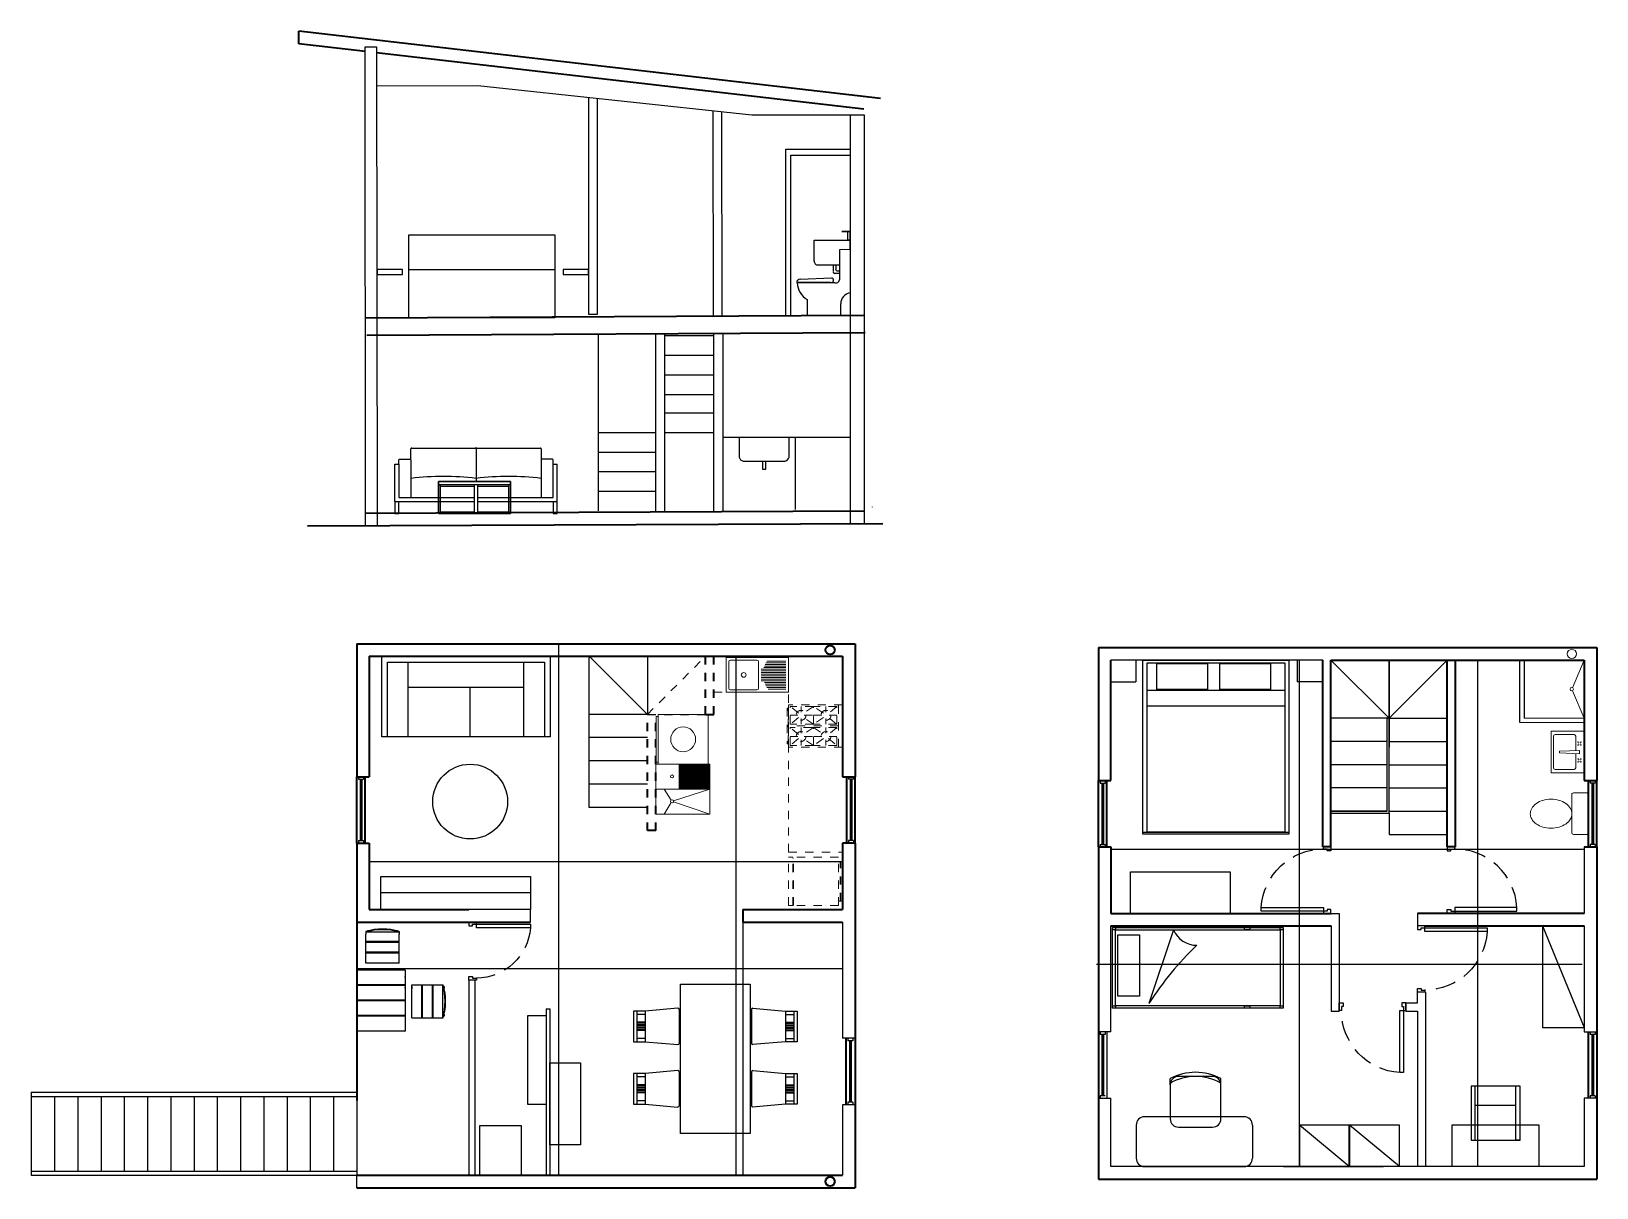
# Model space of a CAD drawing. Header units: inches. Extents: x 170.6 to 189.5, y 57.7 to 71.6.
import ezdxf

# ---------------------------------------------------------------- set-up
doc = ezdxf.new("R2010")
doc.units = ezdxf.units.IN
doc.header["$MEASUREMENT"] = 0
doc.linetypes.add('DASHDOT', pattern=[1, 0.5, -0.25, 0, -0.25])
doc.linetypes.add('HIDDEN', pattern=[0.375, 0.25, -0.125])
for name, color, linetype, lineweight in [('A-DOOR-FULL', 4, 'Continuous', 25), ('A-ELEV-MBE1', 7, 'Continuous', 35), ('A-FLOR-LEVL', 7, 'Continuous', 35), ('A-FLOR-STRS', 4, 'Continuous', 25), ('A-FURN', 8, 'Continuous', 18), ('A-GLAZ-FULL', 4, 'Continuous', 25), ('A-SECT-MCUT', 7, 'Continuous', 35), ('A-WALL-FULL-EXTR', 7, 'Continuous', 35), ('A-WALL-FULL-INTR', 7, 'Continuous', 35)]:
    doc.layers.add(name, color=color, linetype=linetype, lineweight=lineweight)

# ---------------------------------------------------------------- blocks, each defined once
blk = doc.blocks.new('INOD')
for p, q in [((0.23, 0), (-0.23, 0)), ((-0.25, -0.02), (-0.25, -0.18)), ((0.25, -0.18), (0.25, -0.02)), ((-0.23, -0.2), (0.23, -0.2))]:
    blk.add_line(p, q)
blk.add_lwpolyline([(-0.175, -0.45, 0.07067), (-0.161, -0.549, 0.082314), (-0.124, -0.627, 0.106842), (-0.063, -0.683, 0.13438), (0, -0.7, 0.13438), (0.063, -0.683, 0.106842), (0.124, -0.627, 0.082314), (0.161, -0.549, 0.07067), (0.175, -0.45, 0.07067), (0.161, -0.351, 0.082314), (0.124, -0.273, 0.106842), (0.063, -0.217, 0.13438), (0, -0.2, 0.13438), (-0.063, -0.217, 0.106842), (-0.124, -0.273, 0.082314), (-0.161, -0.351, 0.07067)], format="xyb", close=True)
for centre, start, end in [((-0.23, -0.02), 90, 180), ((-0.23, -0.18), 180, 270), ((0.23, -0.02), 0, 90), ((0.23, -0.18), 270, 0)]:
    blk.add_arc(centre, 0.02, start, end)
blk = doc.blocks.new('DOOR-75')
for points in [[(-0.07, 0.84), (-0.07, 0.09), (-0.025, 0.09), (-0.025, 0.84), (-0.07, 0.84)], [(-0.775, 0.09), (-0.8, 0.09), (-0.8, 0), (-0.755, 0), (-0.755, 0.045), (-0.775, 0.045), (-0.775, 0.09)], [(-0.025, 0.09), (0, 0.09), (0, 0), (-0.045, 0), (-0.045, 0.045), (-0.025, 0.045), (-0.025, 0.09)]]:
    blk.add_lwpolyline(points)
at = {"linetype": 'HIDDEN'}
blk.add_arc((-0.023, 0.089), 0.752, 93.6181, 179.9249, dxfattribs=at)
blk = doc.blocks.new('LAVADORA-PL')
for p, q in [((0, 0), (0, 0.6)), ((0, 0.6), (0.6, 0.6)), ((0.6, 0.6), (0.6, 0)), ((0.625, 0.575), (0.625, 0.025)), ((0.6, 0), (0, 0))]:
    blk.add_line(p, q)
for points in [[(0.6, 0.575), (0.625, 0.575)], [(0.6, 0.025), (0.625, 0.025)]]:
    blk.add_lwpolyline(points)
blk.add_circle((0.3, 0.3), 0.15)
blk = doc.blocks.new('DOOR-65')
for points in [[(-0.07, 0.74), (-0.07, 0.09), (-0.025, 0.09), (-0.025, 0.74), (-0.07, 0.74)], [(-0.675, 0.09), (-0.7, 0.09), (-0.7, 0), (-0.655, 0), (-0.655, 0.045), (-0.675, 0.045), (-0.675, 0.09)], [(-0.025, 0.09), (0, 0.09), (0, 0), (-0.045, 0), (-0.045, 0.045), (-0.025, 0.045), (-0.025, 0.09)]]:
    blk.add_lwpolyline(points)
at = {"linetype": 'HIDDEN'}
blk.add_arc((-0.022, 0.089), 0.653, 94.2076, 179.8995, dxfattribs=at)

msp = doc.modelspace()

# ---------------------------------------------------------------- linework, layer by layer
at = {"color": 0}
for p, q in [((174.768, 70.967), (175.985, 70.973)), ((175.985, 70.973), (179.287, 70.618)), ((179.287, 70.618), (180.637, 70.618)), ((180.637, 70.618), (180.637, 65.695)), ((179.696, 68.2), (179.696, 70.205)), ((179.696, 70.205), (180.474, 70.205)), ((179.757, 68.2), (179.757, 70.136)), ((179.757, 70.136), (180.474, 70.136)), ((180.474, 68.998), (180.341, 68.995)), ((180.474, 68.476), (180.474, 68.998)), ((180.341, 68.995), (180.341, 68.631)), ((179.868, 68.64), (180.249, 68.658)), ((180.234, 68.601), (179.827, 68.601)), ((180.285, 68.596), (179.832, 68.596)), ((179.953, 68.395), (179.953, 68.205)), ((180.357, 68.205), (180.357, 68.342)), ((179.953, 68.205), (180.357, 68.205)), ((180.637, 68.199), (180.643, 68.199)), ((178.235, 67.961), (178.83, 67.961)), ((178.235, 67.725), (178.83, 67.725)), ((178.235, 67.488), (178.83, 67.488)), ((178.235, 67.252), (178.83, 67.252)), ((178.235, 67.031), (178.83, 67.031)), ((177.439, 66.796), (178.13, 66.794)), ((177.439, 66.796), (178.13, 66.796)), ((178.235, 66.796), (178.83, 66.796)), ((175.965, 66.598), (175.965, 66.241)), ((177.439, 66.559), (178.13, 66.559)), ((174.988, 65.962), (174.988, 66.414)), ((176.942, 65.962), (176.942, 66.414)), ((177.439, 66.323), (178.13, 66.323)), ((175.945, 66.145), (175.531, 66.145)), ((176.358, 66.145), (175.983, 66.145)), ((177.439, 66.086), (178.13, 66.086)), ((174.988, 65.962), (175.945, 65.962)), ((175.983, 65.962), (176.942, 65.962))]:
    msp.add_line(p, q, dxfattribs=at)
at = {"color": 1}
for p, q in [((176.961, 57.849), (176.961, 64.249)), ((179.097, 57.849), (179.097, 64.099)), ((185.879, 64.053), (185.879, 57.953)), ((188.031, 57.953), (188.031, 64.053)), ((183.611, 61.775), (189.311, 61.775)), ((174.679, 61.629), (180.379, 61.629)), ((180.379, 60.335), (174.529, 60.335)), ((189.286, 60.388), (183.436, 60.388))]:
    msp.add_line(p, q, dxfattribs=at)
for p, q in [((175.149, 63.129), (175.149, 64.029)), ((176.539, 63.129), (176.539, 64.029)), ((186.161, 64.053), (183.611, 64.053)), ((183.911, 64.052), (183.911, 63.792)), ((183.994, 61.955), (183.994, 64.054)), ((183.994, 64.054), (185.755, 64.054)), ((185.755, 64.054), (185.755, 61.955)), ((185.852, 64.053), (185.852, 63.793)), ((188.536, 63.303), (188.536, 64.053)), ((188.586, 64.053), (188.586, 63.353)), ((175.149, 63.729), (176.539, 63.729)), ((175.894, 63.129), (175.894, 63.729)), ((183.612, 63.793), (183.912, 63.793)), ((186.161, 63.793), (185.853, 63.793)), ((183.994, 61.981), (185.755, 61.981)), ((185.755, 61.955), (183.994, 61.955)), ((176.619, 61.249), (174.819, 61.249)), ((175.879, 60.899), (175.879, 60.854)), ((179.179, 60.899), (179.179, 57.849)), ((180.379, 60.899), (180.379, 59.499)), ((187.301, 61.003), (187.301, 60.853)), ((174.639, 60.784), (174.639, 60.754)), ((175.039, 60.777), (174.639, 60.777)), ((174.659, 60.796), (174.659, 60.79)), ((174.659, 60.796), (174.681, 60.796)), ((174.999, 60.796), (175.019, 60.796)), ((175.019, 60.796), (175.019, 60.79)), ((175.039, 60.784), (175.039, 60.754)), ((175.039, 60.404), (175.039, 60.754)), ((184.366, 60.806), (184.066, 59.919)), ((188.807, 60.853), (189.311, 59.628)), ((175.039, 60.664), (174.639, 60.664)), ((175.039, 60.654), (174.639, 60.654)), ((175.039, 60.534), (174.639, 60.534)), ((175.039, 60.524), (174.639, 60.524)), ((174.799, 60.664), (174.799, 60.654)), ((174.799, 60.534), (174.799, 60.524)), ((174.879, 60.654), (174.879, 60.664)), ((174.879, 60.524), (174.879, 60.534)), ((175.113, 60.144), (174.533, 60.144)), ((174.783, 60.134), (174.783, 60.144)), ((174.863, 60.134), (174.863, 60.144)), ((175.113, 60.233), (175.113, 60.243)), ((175.31, 59.744), (175.31, 60.144)), ((175.32, 59.744), (175.32, 60.144)), ((175.44, 59.744), (175.44, 60.144)), ((175.45, 59.744), (175.45, 60.144)), ((175.563, 59.744), (175.563, 60.144)), ((175.879, 60.199), (175.879, 57.849)), ((175.954, 57.849), (175.954, 60.199)), ((175.113, 60.134), (174.533, 60.134)), ((175.113, 59.959), (174.533, 59.959)), ((175.113, 59.949), (174.533, 59.949)), ((174.783, 59.949), (174.783, 59.959)), ((174.863, 59.949), (174.863, 59.959)), ((175.113, 60.103), (175.113, 60.113)), ((175.19, 60.124), (175.19, 60.094)), ((175.31, 59.984), (175.32, 59.984)), ((175.44, 59.984), (175.45, 59.984)), ((175.581, 60.124), (175.575, 60.124)), ((175.581, 60.124), (175.581, 60.102)), ((187.301, 59.925), (187.301, 60.053)), ((187.401, 60.053), (187.391, 60.053)), ((187.401, 60.053), (187.401, 57.953)), ((175.113, 59.774), (174.533, 59.774)), ((175.113, 59.764), (174.533, 59.764)), ((174.783, 59.764), (174.783, 59.774)), ((174.863, 59.764), (174.863, 59.774)), ((175.31, 59.904), (175.32, 59.904)), ((175.44, 59.904), (175.45, 59.904)), ((175.581, 59.764), (175.575, 59.764)), ((175.581, 59.784), (175.581, 59.764)), ((177.902, 59.827), (177.902, 59.457)), ((178.002, 59.787), (177.902, 59.787)), ((178.396, 59.86), (178.002, 59.827)), ((178.002, 59.827), (178.002, 59.457)), ((178.412, 59.846), (178.412, 59.437)), ((179.281, 59.846), (179.281, 59.437)), ((179.296, 59.86), (179.691, 59.827)), ((179.691, 59.827), (179.691, 59.457)), ((179.691, 59.787), (179.791, 59.787)), ((179.791, 59.827), (179.791, 59.457)), ((183.611, 59.882), (183.611, 59.932)), ((183.611, 59.932), (183.611, 59.932)), ((187.161, 59.925), (187.161, 59.825)), ((187.301, 59.825), (187.301, 57.953)), ((175.19, 59.744), (175.57, 59.744)), ((176.81, 59.616), (176.81, 58.774)), ((178.002, 59.692), (177.902, 59.692)), ((178.002, 59.682), (177.902, 59.682)), ((178.002, 59.662), (177.902, 59.662)), ((178.002, 59.652), (177.902, 59.652)), ((178.002, 59.632), (177.902, 59.632)), ((178.002, 59.622), (177.902, 59.622)), ((178.002, 59.602), (177.902, 59.602)), ((178.002, 59.592), (177.902, 59.592)), ((179.691, 59.692), (179.791, 59.692)), ((179.691, 59.682), (179.791, 59.682)), ((179.691, 59.662), (179.791, 59.662)), ((179.691, 59.652), (179.791, 59.652)), ((179.691, 59.632), (179.791, 59.632)), ((179.691, 59.622), (179.791, 59.622)), ((179.691, 59.602), (179.791, 59.602)), ((179.691, 59.592), (179.791, 59.592)), ((183.611, 59.576), (183.461, 59.576)), ((183.561, 59.576), (183.561, 58.776)), ((189.311, 59.576), (189.461, 59.576)), ((178.002, 59.497), (177.902, 59.497)), ((178.002, 59.457), (178.397, 59.423)), ((179.691, 59.457), (179.296, 59.423)), ((179.691, 59.497), (179.791, 59.497)), ((180.529, 59.499), (180.379, 59.499)), ((177.901, 59.075), (177.901, 58.705)), ((178.001, 59.035), (177.901, 59.035)), ((178.396, 59.109), (178.001, 59.075)), ((178.001, 59.075), (178.001, 58.705)), ((178.411, 59.095), (178.411, 58.685)), ((179.281, 59.095), (179.281, 58.685)), ((179.297, 59.109), (179.691, 59.075)), ((179.691, 59.075), (179.691, 58.705)), ((179.691, 59.035), (179.791, 59.035)), ((179.791, 59.075), (179.791, 58.705)), ((184.325, 58.939), (184.325, 59.014)), ((184.835, 59.039), (184.425, 59.039)), ((184.935, 58.939), (184.935, 59.014)), ((178.001, 58.94), (177.901, 58.94)), ((178.001, 58.93), (177.901, 58.93)), ((178.001, 58.91), (177.901, 58.91)), ((178.001, 58.9), (177.901, 58.9)), ((178.001, 58.88), (177.901, 58.88)), ((178.001, 58.87), (177.901, 58.87)), ((178.001, 58.85), (177.901, 58.85)), ((178.001, 58.84), (177.901, 58.84)), ((179.691, 58.94), (179.791, 58.94)), ((179.691, 58.93), (179.791, 58.93)), ((179.691, 58.91), (179.791, 58.91)), ((179.691, 58.9), (179.791, 58.9)), ((179.691, 58.88), (179.791, 58.88)), ((179.691, 58.87), (179.791, 58.87)), ((179.691, 58.85), (179.791, 58.85)), ((179.691, 58.84), (179.791, 58.84)), ((184.325, 58.939), (184.325, 58.529)), ((184.935, 58.529), (184.935, 58.939)), ((188.538, 58.921), (187.948, 58.921)), ((187.948, 58.921), (187.948, 58.271)), ((187.998, 58.271), (187.998, 58.921)), ((188.488, 58.271), (188.488, 58.921)), ((188.538, 58.271), (188.538, 58.921)), ((178.001, 58.745), (177.901, 58.745)), ((178.001, 58.705), (178.396, 58.671)), ((179.691, 58.705), (179.296, 58.671)), ((179.691, 58.745), (179.791, 58.745)), ((180.379, 58.699), (180.379, 57.849)), ((180.529, 58.699), (180.379, 58.699)), ((183.461, 58.776), (183.611, 58.776)), ((188.488, 58.691), (187.998, 58.691)), ((188.488, 58.271), (188.488, 58.691)), ((189.461, 58.776), (189.311, 58.776)), ((183.915, 58.453), (183.915, 58.053)), ((185.215, 58.553), (184.015, 58.553)), ((185.315, 58.453), (185.315, 58.053)), ((186.481, 58.453), (185.881, 58.453)), ((186.481, 57.953), (185.881, 58.453)), ((185.881, 58.453), (185.881, 57.953)), ((186.481, 57.953), (186.481, 58.453)), ((187.085, 58.453), (186.485, 58.453)), ((186.485, 58.453), (186.485, 57.953)), ((187.085, 57.953), (186.485, 58.453)), ((187.085, 57.953), (187.085, 58.453)), ((188.768, 58.453), (187.718, 58.453)), ((187.718, 58.453), (187.718, 57.953)), ((188.768, 57.953), (188.768, 58.453)), ((184.425, 58.429), (184.835, 58.429)), ((187.948, 58.271), (188.538, 58.271)), ((187.948, 58.271), (187.998, 58.271)), ((188.538, 58.271), (188.488, 58.271)), ((184.015, 57.953), (185.215, 57.953)), ((185.69, 57.953), (186.29, 57.953)), ((185.857, 57.953), (186.457, 57.953)), ((186.457, 57.953), (186.894, 57.953)), ((188.768, 57.953), (187.718, 57.953)), ((174.529, 57.699), (174.529, 57.849))]:
    msp.add_line(p, q)
at = {"color": 0}
for points in [[(174.635, 65.669), (174.628, 71.438), (174.768, 71.438), (174.774, 65.67)], [(177.425, 70.818), (177.424, 68.214), (177.324, 68.214), (177.325, 70.829)], [(178.825, 68.195), (178.821, 70.668)], [(178.921, 70.657), (178.925, 68.196)], [(180.474, 65.694), (180.474, 70.618), (180.637, 70.618), (180.637, 65.695)], [(180.036, 68.857), (180.036, 69.111), (180.466, 69.111), (180.466, 68.998)], [(180.341, 68.811), (180.081, 68.811)], [(180.266, 68.811), (180.266, 68.731)], [(180.296, 68.811), (180.296, 68.761)], [(180.286, 68.711), (180.341, 68.711)], [(180.316, 68.741), (180.341, 68.741)], [(180.351, 68.631), (180.351, 68.631)], [(177.439, 65.85), (177.439, 67.981)], [(178.934, 66.739), (179.807, 66.739), (179.807, 65.867)], [(179.133, 66.739), (179.133, 66.497)], [(179.734, 66.497), (179.734, 66.739)], [(179.807, 66.739), (180.474, 66.739)], [(175.181, 66.464), (175.181, 66.598)], [(175.19, 66.607), (175.956, 66.607)], [(175.974, 66.607), (176.74, 66.607)], [(176.749, 66.598), (176.749, 66.464)], [(174.988, 66.414), (175.037, 66.414), (175.037, 66.01), (175.945, 66.01)], [(175.037, 66.414), (175.037, 66.464)], [(175.045, 66.472), (175.172, 66.472)], [(175.181, 66.464), (175.181, 66.01)], [(175.983, 66.01), (176.894, 66.01), (176.894, 66.414), (176.942, 66.414)], [(176.749, 66.464), (176.749, 66.01)], [(176.885, 66.472), (176.758, 66.472)], [(176.894, 66.414), (176.894, 66.464)], [(179.182, 66.449), (179.686, 66.449)], [(179.414, 66.449), (179.414, 66.352), (179.453, 66.352), (179.453, 66.449)], [(176.378, 65.818), (176.378, 66.203), (175.512, 66.203), (175.512, 65.818), (176.378, 65.818)], [(176.378, 66.203), (176.378, 66.164), (175.512, 66.164), (175.512, 66.203), (176.378, 66.203)], [(175.965, 66.241), (175.965, 66.203)], [(176.378, 66.164), (176.378, 65.818), (175.512, 65.818), (175.512, 66.164), (175.531, 66.164), (175.531, 65.837), (175.945, 65.837)], [(175.983, 66.164), (175.983, 65.818), (175.945, 65.818), (175.945, 66.164)], [(175.983, 65.837), (176.358, 65.837), (176.358, 66.164)], [(174.988, 65.962), (174.988, 65.818), (175.037, 65.818), (175.037, 65.962)], [(176.894, 65.962), (176.894, 65.818), (176.942, 65.818), (176.942, 65.962)], [(180.739, 65.894), (180.739, 65.897)]]:
    msp.add_lwpolyline(points, dxfattribs=at)
for points in [[(180.466, 69.215), (180.37, 69.215), (180.37, 69.215), (180.466, 69.215)], [(180.466, 69.111), (180.442, 69.111), (180.442, 69.215), (180.466, 69.215)], [(175.155, 69.176), (176.915, 69.176), (176.915, 68.176), (175.155, 68.176)], [(175.079, 68.757), (174.774, 68.757), (174.774, 68.695), (175.079, 68.695)], [(175.155, 68.757), (176.915, 68.757), (176.915, 68.176), (175.155, 68.176)], [(177.319, 68.758), (177.015, 68.758), (177.015, 68.696), (177.319, 68.696)], [(178.13, 67.984), (178.235, 67.984), (178.235, 65.835), (178.13, 65.835)], [(178.83, 67.988), (178.935, 67.988), (178.935, 65.838), (178.83, 65.838)]]:
    msp.add_lwpolyline(points, close=True, dxfattribs=at)
for points in [[(174.829, 63.129), (174.829, 64.099), (176.859, 64.099), (176.859, 63.129), (174.829, 63.129)], [(174.899, 63.129), (174.899, 64.029), (176.789, 64.029), (176.789, 63.129)], [(189.311, 61.803), (189.311, 61.003)], [(183.845, 61.003), (183.845, 61.503), (185.045, 61.503), (185.045, 61.003)], [(176.619, 61.049), (174.819, 61.049), (174.819, 61.449), (176.619, 61.449), (176.619, 61.049)], [(176.619, 60.899), (176.619, 61.049), (175.879, 61.049)], [(186.261, 61.003), (186.361, 61.003), (186.361, 59.825), (186.361, 59.825)], [(175.039, 60.404), (174.639, 60.404), (174.639, 60.754)], [(183.611, 59.576), (183.611, 60.853)], [(186.262, 60.853), (186.262, 59.825), (186.361, 59.825)], [(189.311, 60.853), (188.807, 60.853), (188.807, 59.628), (189.311, 59.628)], [(189.311, 60.853), (189.311, 59.576)], [(174.533, 59.59), (174.533, 60.319)], [(174.537, 60.324), (175.108, 60.324)], [(175.113, 60.319), (175.113, 59.59)], [(175.19, 59.744), (175.19, 60.144), (175.57, 60.144)], [(179.266, 60.151), (179.266, 58.351), (178.426, 58.351), (178.426, 60.151), (179.266, 60.151)], [(176.59, 58.703), (176.59, 59.773), (176.81, 59.773), (176.81, 58.703), (176.59, 58.703)], [(176.81, 59.853), (176.852, 59.853), (176.852, 57.849)], [(176.81, 59.853), (176.81, 59.853), (176.81, 57.849)], [(178.002, 59.827), (177.862, 59.827), (177.862, 59.457), (178.002, 59.457)], [(179.691, 59.827), (179.831, 59.827), (179.831, 59.457), (179.691, 59.457)], [(187.161, 59.925), (187.301, 59.925)], [(187.161, 59.825), (187.301, 59.825)], [(175.108, 59.584), (174.537, 59.584)], [(177.222, 59.205), (177.222, 58.215), (176.852, 58.215), (176.852, 59.205), (177.222, 59.205)], [(178.001, 59.075), (177.861, 59.075), (177.861, 58.705), (178.001, 58.705)], [(179.691, 59.075), (179.831, 59.075), (179.831, 58.705), (179.691, 58.705)], [(186.161, 57.953), (183.611, 57.953), (183.611, 58.776)], [(189.311, 58.776), (189.311, 57.953), (186.161, 57.953)], [(176.51, 57.849), (176.01, 57.849), (176.01, 58.449), (176.51, 58.449), (176.51, 57.849)]]:
    msp.add_lwpolyline(points)
for points in [[(184.048, 61.981), (184.048, 64.021), (185.706, 64.021), (185.706, 61.981)], [(184.162, 63.701), (184.162, 64.011), (184.773, 64.011), (184.773, 63.701)], [(184.923, 63.701), (184.923, 64.011), (185.533, 64.011), (185.533, 63.701)], [(184.048, 63.5), (184.048, 63.691), (185.706, 63.691), (185.706, 63.5)], [(183.631, 60.833), (185.684, 60.833), (185.684, 59.862), (183.631, 59.862)], [(183.631, 60.833), (183.665, 60.833), (183.665, 60.806), (183.631, 60.806)], [(183.664, 60.806), (185.65, 60.806), (185.65, 59.888), (183.664, 59.888)], [(183.693, 60.744), (183.953, 60.744), (183.953, 60.005), (183.693, 60.005)], [(185.221, 60.833), (185.284, 60.833), (185.284, 60.806), (185.221, 60.806)], [(185.65, 60.833), (185.684, 60.833), (185.684, 60.806), (185.65, 60.806)], [(183.631, 59.888), (183.665, 59.888), (183.665, 59.862), (183.631, 59.862)], [(185.221, 59.888), (185.284, 59.888), (185.284, 59.862), (185.221, 59.862)], [(185.65, 59.888), (185.684, 59.888), (185.684, 59.862), (185.65, 59.862)]]:
    msp.add_lwpolyline(points, close=True)
msp.add_circle((175.894, 62.349), 0.45)
for centre, radius, start, end in [((180.084, 68.859), 0.0478, 177.6176, 272.7075), ((179.865, 68.601), 0.0385, 86.7891, 180.9425), ((180.24, 68.63), 0.0295, 259.3252, 71.4867), ((180.286, 68.731), 0.0204, 180.6216, 269.0142), ((180.296, 68.642), 0.0469, 257.2815, 346.5948), ((180.316, 68.761), 0.0204, 180.6216, 269.0142), ((180.085, 68.612), 0.254, 183.467, 238.5511), ((180.485, 68.349), 0.127, 94.7648, 182.9682), ((175.19, 66.598), 0.00901, 91.1712, 174.9346), ((175.956, 66.598), 0.00901, 5.0654, 88.8288), ((175.974, 66.598), 0.00901, 91.1712, 174.9346), ((176.74, 66.598), 0.00901, 5.0654, 88.8288), ((175.045, 66.463), 0.00901, 91.1712, 174.9346), ((175.172, 66.463), 0.00901, 5.0654, 88.8288), ((176.758, 66.463), 0.00901, 91.1712, 174.9346), ((176.885, 66.463), 0.00901, 5.0654, 88.8288), ((179.197, 66.512), 0.0651, 193.2629, 256.7501), ((179.671, 66.512), 0.0651, 283.2499, 346.7371), ((175.573, 62.924), 3.34, 83.2584, 96.7416), ((176.357, 62.924), 3.34, 83.2584, 96.7416)]:
    msp.add_arc(centre, radius, start, end, dxfattribs=at)
for centre, radius, start, end in [((174.839, 60.11), 0.704, 73.4852, 106.5148), ((174.839, 60.106), 0.7, 73.4037, 106.5963), ((184.64, 60.913), 0.294, 201.2489, 271.147), ((187.324, 57.814), 3.878, 133.672, 147.134), ((174.539, 60.318), 0.00634, 103.7105, 172.5032), ((175.106, 60.318), 0.00634, 7.4968, 76.2895), ((174.892, 59.944), 0.7, 343.4037, 16.5963), ((174.895, 59.944), 0.704, 343.4852, 16.5148), ((178.395, 59.844), 0.0168, 9.546, 86.2746), ((179.298, 59.844), 0.0168, 93.7254, 170.454), ((174.539, 59.59), 0.00634, 187.4968, 256.2895), ((175.106, 59.59), 0.00634, 283.7105, 352.5032), ((178.395, 59.44), 0.0168, 275.9625, 350.454), ((179.298, 59.44), 0.0168, 189.546, 264.0375), ((178.395, 59.092), 0.0168, 9.546, 86.2746), ((179.298, 59.092), 0.0168, 93.7254, 170.454), ((184.63, 58.429), 0.66, 62.4759, 117.5241), ((184.425, 58.939), 0.1, 90, 180), ((184.63, 58.429), 0.61, 60, 120), ((184.835, 58.939), 0.1, 0, 90), ((178.395, 58.688), 0.0168, 275.9625, 350.454), ((179.298, 58.688), 0.0168, 189.546, 264.0375), ((184.015, 58.453), 0.1, 90, 180), ((184.425, 58.529), 0.1, 180, 270), ((184.835, 58.529), 0.1, 270, 0), ((185.215, 58.453), 0.1, 0, 90), ((184.015, 58.053), 0.1, 180, 270), ((185.215, 58.053), 0.1, 270, 0)]:
    msp.add_arc(centre, radius, start, end)
at = {"layer": 'A-ELEV-MBE1', "color": 0}
for p, q in [((180.629, 68.205), (174.629, 68.173)), ((174.651, 67.966), (180.651, 67.998))]:
    msp.add_line(p, q, dxfattribs=at)
msp.add_lwpolyline([(180.637, 65.848), (174.624, 65.817)], dxfattribs=at)
at = {"layer": 'A-FLOR-LEVL'}
for p, q in [((174.529, 61.849), (174.529, 62.649)), ((174.629, 61.849), (174.629, 62.649)), ((180.429, 61.849), (180.429, 62.649)), ((180.529, 61.849), (180.529, 62.649)), ((183.461, 61.803), (183.461, 62.603)), ((183.561, 61.803), (183.561, 62.603)), ((189.361, 61.803), (189.361, 62.603)), ((189.461, 61.803), (189.461, 62.603)), ((174.529, 60.899), (174.529, 58.749)), ((180.529, 60.899), (180.529, 57.699)), ((189.461, 60.853), (189.461, 57.803)), ((189.361, 58.776), (189.361, 59.576)), ((180.424, 58.699), (180.424, 59.499))]:
    msp.add_line(p, q, dxfattribs=at)
for centre in [(180.229, 64.174), (180.229, 57.774)]:
    msp.add_circle(centre, 0.055, dxfattribs=at)
at = {"layer": 'A-FLOR-STRS'}
for p, q in [((177.329, 62.279), (177.329, 64.099)), ((178.029, 64.099), (178.029, 63.399)), ((186.961, 63.353), (186.261, 64.053)), ((186.961, 63.353), (186.961, 64.053)), ((186.961, 64.053), (186.961, 63.004)), ((186.961, 63.353), (187.661, 64.053)), ((178.029, 63.399), (177.329, 63.399)), ((186.961, 63.353), (186.261, 63.353)), ((186.936, 63.353), (186.961, 63.353)), ((186.961, 63.353), (187.661, 63.353)), ((178.029, 63.119), (177.329, 63.119)), ((186.936, 63.073), (186.261, 63.073)), ((186.961, 63.073), (187.661, 63.073)), ((178.029, 62.839), (177.329, 62.839)), ((186.936, 62.793), (186.261, 62.793)), ((186.961, 62.793), (187.661, 62.793)), ((178.029, 62.559), (177.329, 62.559)), ((186.936, 62.513), (186.261, 62.513)), ((186.961, 62.513), (187.661, 62.513)), ((178.029, 62.279), (177.329, 62.279)), ((186.936, 62.233), (186.261, 62.233)), ((186.961, 62.233), (187.661, 62.233)), ((186.961, 62.208), (186.961, 61.953)), ((186.961, 61.953), (187.661, 61.953)), ((170.609, 58.849), (170.609, 57.849)), ((170.609, 58.849), (174.529, 58.849)), ((170.609, 58.799), (174.529, 58.799)), ((170.889, 58.799), (170.889, 57.899)), ((171.169, 58.799), (171.169, 57.899)), ((171.449, 58.799), (171.449, 57.899)), ((171.729, 58.799), (171.729, 57.899)), ((172.009, 58.799), (172.009, 57.899)), ((172.289, 58.799), (172.289, 57.899)), ((172.569, 58.799), (172.569, 57.899)), ((172.849, 58.799), (172.849, 57.899)), ((173.129, 58.799), (173.129, 57.899)), ((173.409, 58.799), (173.409, 57.899)), ((173.689, 58.799), (173.689, 57.899)), ((173.969, 58.799), (173.969, 57.899)), ((174.249, 58.799), (174.249, 57.899)), ((174.529, 58.799), (174.529, 57.849)), ((170.609, 57.899), (174.529, 57.899)), ((170.609, 57.849), (174.529, 57.849))]:
    msp.add_line(p, q, dxfattribs=at)
at = {"layer": 'A-FLOR-STRS', "linetype": 'DASHDOT', "ltscale": 15}
msp.add_line((178.029, 63.399), (177.329, 64.099), dxfattribs=at)
at = {"layer": 'A-FLOR-STRS', "linetype": 'HIDDEN', "ltscale": 0.001}
for q in [(178.729, 64.099), (178.729, 63.399)]:
    msp.add_line((178.029, 63.399), q, dxfattribs=at)
at = {"layer": 'A-FLOR-STRS'}
for points in [[(186.261, 62.208), (186.961, 62.208), (186.961, 63.353)], [(186.261, 62.233), (186.936, 62.233), (186.936, 63.353)]]:
    msp.add_lwpolyline(points, dxfattribs=at)
at = {"layer": 'A-FURN'}
for p, q in [((178.979, 64.085), (178.979, 63.665)), ((178.979, 64.085), (179.729, 64.085)), ((179.008, 64.034), (179.008, 63.714)), ((179.348, 64.054), (179.028, 64.054)), ((179.368, 64.034), (179.368, 63.714)), ((179.695, 63.942), (179.399, 63.942)), ((179.695, 63.922), (179.399, 63.922)), ((179.695, 63.962), (179.432, 63.962)), ((179.695, 63.982), (179.438, 63.982)), ((179.695, 64.002), (179.446, 64.002)), ((179.695, 64.022), (179.455, 64.022)), ((179.695, 64.042), (179.466, 64.042)), ((179.729, 64.085), (179.729, 63.665)), ((189.169, 63.721), (189.311, 64.053)), ((179.695, 63.902), (179.399, 63.902)), ((179.695, 63.882), (179.399, 63.882)), ((179.695, 63.862), (179.399, 63.862)), ((179.695, 63.842), (179.399, 63.842)), ((179.695, 63.822), (179.399, 63.822)), ((179.695, 63.802), (179.399, 63.802)), ((179.695, 63.782), (179.439, 63.782)), ((179.695, 63.762), (179.447, 63.762)), ((179.695, 63.742), (179.456, 63.742)), ((179.695, 63.722), (179.467, 63.722)), ((178.979, 63.665), (179.729, 63.665)), ((179.348, 63.694), (179.028, 63.694)), ((179.695, 63.702), (179.481, 63.702)), ((189.169, 63.684), (189.311, 63.353)), ((189.311, 63.353), (188.586, 63.353)), ((189.311, 63.303), (188.536, 63.303)), ((189.311, 63.197), (188.911, 63.197)), ((188.911, 63.197), (188.911, 62.697)), ((189.189, 63.156), (188.959, 63.156)), ((188.939, 63.136), (188.939, 62.756)), ((189.209, 62.964), (189.209, 63.136)), ((178.129, 62.799), (178.779, 62.799)), ((178.129, 62.199), (178.129, 62.799)), ((178.41, 62.799), (178.41, 62.499)), ((178.42, 62.799), (178.42, 62.499)), ((178.43, 62.799), (178.43, 62.499)), ((178.44, 62.799), (178.44, 62.499)), ((178.45, 62.799), (178.45, 62.499)), ((178.46, 62.799), (178.46, 62.499)), ((178.47, 62.799), (178.47, 62.499)), ((178.48, 62.799), (178.48, 62.499)), ((178.49, 62.799), (178.49, 62.499)), ((178.5, 62.799), (178.5, 62.499)), ((178.51, 62.799), (178.51, 62.499)), ((178.52, 62.799), (178.52, 62.499)), ((178.53, 62.799), (178.53, 62.499)), ((178.54, 62.799), (178.54, 62.499)), ((178.55, 62.799), (178.55, 62.499)), ((178.56, 62.799), (178.56, 62.499)), ((178.56, 62.799), (178.56, 62.499)), ((178.57, 62.799), (178.57, 62.499)), ((178.57, 62.799), (178.57, 62.499)), ((178.58, 62.799), (178.58, 62.499)), ((178.58, 62.799), (178.58, 62.499)), ((178.59, 62.799), (178.59, 62.499)), ((178.59, 62.799), (178.59, 62.499)), ((178.6, 62.799), (178.6, 62.499)), ((178.6, 62.799), (178.6, 62.499)), ((178.61, 62.799), (178.61, 62.499)), ((178.62, 62.799), (178.62, 62.499)), ((178.63, 62.799), (178.63, 62.499)), ((178.64, 62.799), (178.64, 62.499)), ((178.65, 62.799), (178.65, 62.499)), ((178.66, 62.799), (178.66, 62.499)), ((178.67, 62.799), (178.67, 62.499)), ((178.68, 62.799), (178.68, 62.499)), ((178.68, 62.799), (178.68, 62.499)), ((178.69, 62.799), (178.69, 62.499)), ((178.7, 62.799), (178.7, 62.499)), ((178.71, 62.799), (178.71, 62.499)), ((178.72, 62.799), (178.72, 62.499)), ((178.73, 62.799), (178.73, 62.499)), ((178.74, 62.799), (178.74, 62.499)), ((178.75, 62.799), (178.75, 62.499)), ((178.76, 62.799), (178.76, 62.499)), ((178.77, 62.799), (178.77, 62.499)), ((178.779, 62.799), (178.779, 62.199)), ((189.209, 62.756), (189.209, 62.928)), ((188.911, 62.697), (189.311, 62.697)), ((188.959, 62.736), (189.189, 62.736)), ((178.129, 62.499), (178.779, 62.499)), ((178.315, 62.368), (178.229, 62.499)), ((178.342, 62.358), (178.779, 62.499)), ((178.315, 62.337), (178.229, 62.199)), ((178.342, 62.347), (178.779, 62.199)), ((178.779, 62.199), (178.129, 62.199))]:
    msp.add_line(p, q, dxfattribs=at)
at = {"layer": 'A-FURN', "linetype": 'HIDDEN', "ltscale": 0.001}
for p, q in [((179.729, 63.665), (178.829, 63.665)), ((179.729, 61.739), (179.729, 63.665)), ((180.379, 63.515), (179.729, 63.515)), ((179.729, 63.005), (179.729, 63.515)), ((179.849, 63.413), (179.749, 63.495)), ((180.029, 63.495), (179.749, 63.495)), ((179.749, 63.28), (179.749, 63.495)), ((179.749, 63.388), (179.84, 63.388)), ((179.849, 63.362), (179.749, 63.28)), ((179.879, 63.495), (179.879, 63.427)), ((179.879, 63.348), (179.879, 63.28)), ((180.029, 63.495), (179.909, 63.413)), ((180.029, 63.28), (179.909, 63.362)), ((179.918, 63.388), (180.029, 63.388)), ((180.309, 63.495), (180.029, 63.495)), ((180.149, 63.413), (180.029, 63.495)), ((180.029, 63.28), (180.029, 63.495)), ((180.029, 63.388), (180.14, 63.388)), ((180.149, 63.362), (180.029, 63.28)), ((180.179, 63.495), (180.179, 63.427)), ((180.179, 63.348), (180.179, 63.28)), ((180.309, 63.495), (180.209, 63.413)), ((180.305, 63.28), (180.209, 63.362)), ((180.218, 63.388), (180.309, 63.388)), ((180.309, 63.28), (180.309, 63.495)), ((180.329, 63.005), (180.329, 63.515)), ((180.329, 63.26), (179.729, 63.26)), ((180.029, 63.28), (179.749, 63.28)), ((179.749, 63.025), (179.749, 63.24)), ((179.849, 63.158), (179.749, 63.24)), ((180.009, 63.24), (179.749, 63.24)), ((179.879, 63.24), (179.879, 63.172)), ((180.029, 63.24), (179.909, 63.158)), ((180.309, 63.24), (180.005, 63.24)), ((180.309, 63.28), (180.029, 63.28)), ((180.029, 63.24), (180.149, 63.158)), ((180.029, 63.025), (180.029, 63.24)), ((180.179, 63.24), (180.179, 63.172)), ((180.309, 63.24), (180.209, 63.158)), ((180.309, 63.025), (180.309, 63.24)), ((180.379, 63.005), (179.729, 63.005)), ((179.749, 63.133), (179.84, 63.133)), ((179.849, 63.107), (179.749, 63.025)), ((180.029, 63.025), (179.749, 63.025)), ((179.879, 63.093), (179.879, 63.025)), ((180.029, 63.025), (179.909, 63.107)), ((179.918, 63.133), (180.029, 63.133)), ((180.029, 63.133), (180.14, 63.133)), ((180.149, 63.107), (180.029, 63.025)), ((180.309, 63.025), (180.029, 63.025)), ((180.179, 63.093), (180.179, 63.025)), ((180.209, 63.107), (180.309, 63.025)), ((180.218, 63.133), (180.309, 63.133)), ((179.729, 61.739), (180.379, 61.739)), ((179.729, 61.099), (179.729, 61.679)), ((179.779, 61.679), (179.729, 61.679)), ((179.779, 61.099), (179.779, 61.679)), ((179.789, 61.669), (179.779, 61.669)), ((180.329, 61.679), (179.789, 61.679)), ((179.789, 61.099), (179.789, 61.679)), ((180.329, 61.099), (180.329, 61.679)), ((180.379, 61.629), (180.329, 61.629)), ((180.349, 61.149), (180.349, 61.629)), ((180.359, 61.149), (180.359, 61.629)), ((180.379, 61.149), (180.379, 61.629)), ((179.779, 61.099), (179.729, 61.099)), ((179.789, 61.109), (179.779, 61.109)), ((180.329, 61.099), (179.789, 61.099)), ((180.379, 61.149), (180.329, 61.149))]:
    msp.add_line(p, q, dxfattribs=at)
msp.add_lwpolyline([(179.725, 63.044), (179.725, 63.475), (179.713, 63.475), (179.713, 63.044)], close=True, dxfattribs=at)
at = {"layer": 'A-FURN'}
msp.add_lwpolyline([(189.014, 62.956), (189.014, 62.936), (189.254, 62.926), (189.254, 62.966)], close=True, dxfattribs=at)
at = {"layer": 'A-FURN', "const_width": 0.005}
for points in [[(189.237, 63.057, -1), (189.237, 63.072, -1)], [(189.23, 63.028, -1), (189.245, 63.028, -1)], [(189.254, 63.058, 1), (189.254, 63.033, 1)], [(189.271, 63.057, 1), (189.271, 63.072, 1)], [(189.278, 63.028, 1), (189.263, 63.028, 1)], [(189.237, 62.857, -1), (189.237, 62.872, -1)], [(189.23, 62.828, -1), (189.245, 62.828, -1)], [(189.254, 62.858, 1), (189.254, 62.833, 1)], [(189.271, 62.857, 1), (189.271, 62.872, 1)], [(189.278, 62.828, 1), (189.263, 62.828, 1)]]:
    msp.add_lwpolyline(points, format="xyb", close=True, dxfattribs=at)
at = {"layer": 'A-FURN'}
for centre, radius in [((189.161, 64.128), 0.055), ((179.188, 63.874), 0.0284), ((189.161, 63.703), 0.02), ((178.325, 62.652), 0.0181), ((178.325, 62.352), 0.0181)]:
    msp.add_circle(centre, radius, dxfattribs=at)
at = {"layer": 'A-FURN', "linetype": 'HIDDEN', "ltscale": 0.001}
for centre in [(179.879, 63.388), (180.179, 63.388), (179.879, 63.133), (180.179, 63.133)]:
    msp.add_circle(centre, 0.0594, dxfattribs=at)
at = {"layer": 'A-FURN'}
for centre, start, end in [((179.028, 64.034), 90, 180), ((179.348, 64.034), 0, 90), ((179.028, 63.714), 180, 270), ((179.348, 63.714), 270, 0), ((188.959, 63.136), 90, 180), ((189.189, 63.136), 0, 90), ((188.959, 62.756), 180, 270), ((189.189, 62.756), 270, 0)]:
    msp.add_arc(centre, 0.02, start, end, dxfattribs=at)
at = {"layer": 'A-GLAZ-FULL'}
for p, q in [((174.549, 62.649), (174.549, 62.619)), ((174.569, 62.619), (174.569, 61.879)), ((174.579, 62.619), (174.579, 61.879)), ((174.589, 62.619), (174.589, 61.879)), ((174.609, 62.649), (174.609, 62.619)), ((180.449, 62.649), (180.449, 62.619)), ((180.469, 62.619), (180.469, 61.879)), ((180.479, 62.619), (180.479, 61.879)), ((180.489, 62.619), (180.489, 61.879)), ((180.509, 62.649), (180.509, 62.619)), ((183.481, 62.603), (183.481, 62.573)), ((183.541, 62.603), (183.541, 62.573)), ((189.381, 62.603), (189.381, 62.573)), ((189.441, 62.603), (189.441, 62.573)), ((183.501, 62.573), (183.501, 61.833)), ((183.511, 62.573), (183.511, 61.833)), ((183.521, 62.573), (183.521, 61.833)), ((189.401, 62.573), (189.401, 61.833)), ((189.411, 62.573), (189.411, 61.833)), ((189.421, 62.573), (189.421, 61.833)), ((174.549, 61.879), (174.549, 61.849)), ((174.609, 61.879), (174.609, 61.849)), ((180.449, 61.879), (180.449, 61.849)), ((180.509, 61.879), (180.509, 61.849)), ((183.481, 61.833), (183.481, 61.803)), ((183.541, 61.833), (183.541, 61.803)), ((189.381, 61.833), (189.381, 61.803)), ((189.441, 61.833), (189.441, 61.803)), ((183.482, 59.576), (183.482, 59.546)), ((183.542, 59.576), (183.542, 59.546)), ((189.381, 59.576), (189.381, 59.546)), ((189.441, 59.576), (189.441, 59.546)), ((180.444, 59.499), (180.444, 59.469)), ((180.464, 59.469), (180.464, 58.729)), ((180.474, 59.469), (180.474, 58.729)), ((180.484, 59.469), (180.484, 58.729)), ((180.504, 59.499), (180.504, 59.469)), ((183.502, 59.546), (183.502, 58.806)), ((183.512, 59.546), (183.512, 58.806)), ((183.522, 59.546), (183.522, 58.806)), ((189.401, 59.546), (189.401, 58.806)), ((189.411, 59.546), (189.411, 58.806)), ((189.421, 59.546), (189.421, 58.806)), ((180.444, 58.729), (180.444, 58.699)), ((180.504, 58.729), (180.504, 58.699)), ((183.482, 58.806), (183.482, 58.776)), ((189.381, 58.806), (189.381, 58.776)), ((189.441, 58.806), (189.441, 58.776))]:
    msp.add_line(p, q, dxfattribs=at)
at = {"layer": 'A-GLAZ-FULL', "ltscale": 0.001}
for p, q in [((174.549, 62.619), (174.609, 62.619)), ((180.509, 62.619), (180.449, 62.619)), ((183.481, 62.573), (183.541, 62.573)), ((189.441, 62.573), (189.381, 62.573)), ((174.549, 61.879), (174.609, 61.879)), ((180.509, 61.879), (180.449, 61.879)), ((183.481, 61.833), (183.541, 61.833)), ((189.441, 61.833), (189.381, 61.833)), ((180.504, 59.469), (180.444, 59.469)), ((183.542, 59.546), (183.482, 59.546)), ((189.441, 59.546), (189.381, 59.546)), ((180.504, 58.729), (180.444, 58.729)), ((183.542, 58.806), (183.482, 58.806)), ((189.441, 58.806), (189.381, 58.806))]:
    msp.add_line(p, q, dxfattribs=at)
at = {"layer": 'A-SECT-MCUT', "color": 0}
for p, q in [((173.832, 71.475), (173.831, 71.626)), ((180.864, 65.696), (173.936, 65.666))]:
    msp.add_line(p, q, dxfattribs=at)
for points in [[(180.836, 70.817), (173.831, 71.626)], [(174.633, 71.382), (173.832, 71.475)], [(180.636, 70.689), (174.768, 71.366)]]:
    msp.add_lwpolyline(points, dxfattribs=at)
at = {"layer": 'A-WALL-FULL-EXTR'}
for p, q in [((174.529, 64.249), (180.529, 64.249)), ((174.529, 64.249), (174.529, 62.649)), ((174.679, 64.099), (180.379, 64.099)), ((174.679, 64.099), (174.679, 62.649)), ((180.379, 64.099), (180.379, 62.649)), ((180.529, 64.249), (180.529, 62.649)), ((183.461, 64.203), (183.461, 62.603)), ((183.461, 64.203), (189.461, 64.203)), ((189.461, 64.203), (189.461, 62.603)), ((183.611, 62.603), (183.611, 64.053)), ((186.261, 64.053), (187.761, 64.053)), ((187.761, 64.053), (189.311, 64.053)), ((189.311, 64.053), (189.311, 62.603)), ((174.529, 62.649), (174.679, 62.649)), ((180.379, 62.649), (180.529, 62.649)), ((183.461, 62.603), (183.611, 62.603)), ((189.311, 62.603), (189.461, 62.603)), ((174.529, 61.849), (174.679, 61.849)), ((174.529, 61.849), (174.529, 61.049)), ((174.679, 61.849), (174.679, 61.049)), ((180.529, 61.849), (180.379, 61.849)), ((180.379, 61.849), (180.379, 61.049)), ((180.529, 61.849), (180.529, 61.049)), ((183.461, 61.803), (183.611, 61.803)), ((183.461, 61.803), (183.461, 57.803)), ((183.611, 61.803), (183.611, 61.003)), ((174.529, 61.049), (174.529, 60.899)), ((174.529, 60.899), (176.619, 60.899)), ((174.679, 61.049), (175.879, 61.049)), ((179.179, 61.049), (179.179, 60.899)), ((179.179, 61.049), (180.379, 61.049)), ((179.179, 60.899), (180.379, 60.899)), ((180.529, 61.049), (180.529, 60.899)), ((183.611, 61.003), (184.929, 61.003)), ((184.929, 61.003), (186.161, 61.003)), ((186.161, 61.003), (186.262, 61.003)), ((189.311, 61.003), (187.301, 61.003)), ((189.461, 61.003), (189.461, 60.853)), ((183.611, 60.853), (184.129, 60.853)), ((184.129, 60.853), (186.161, 60.853)), ((186.161, 60.853), (186.262, 60.853)), ((187.391, 60.853), (189.311, 60.853)), ((174.529, 57.849), (180.379, 57.849)), ((174.529, 57.699), (180.529, 57.699)), ((183.461, 57.803), (189.461, 57.803))]:
    msp.add_line(p, q, dxfattribs=at)
at = {"layer": 'A-WALL-FULL-INTR', "linetype": 'HIDDEN', "ltscale": 0.001}
for p, q in [((178.729, 63.399), (178.729, 64.099)), ((178.829, 63.399), (178.829, 64.099)), ((178.029, 61.999), (178.029, 63.399)), ((178.129, 61.999), (178.129, 63.399)), ((178.729, 63.399), (178.829, 63.399)), ((178.129, 61.999), (178.029, 61.999))]:
    msp.add_line(p, q, dxfattribs=at)
at = {"layer": 'A-WALL-FULL-INTR'}
for p, q in [((186.161, 61.803), (186.161, 64.053)), ((186.261, 61.803), (186.261, 64.053)), ((187.661, 61.803), (187.661, 64.053)), ((187.761, 61.803), (187.761, 64.053)), ((187.761, 61.803), (187.661, 61.803)), ((189.311, 61.803), (189.461, 61.803)), ((189.461, 61.803), (189.461, 61.003))]:
    msp.add_line(p, q, dxfattribs=at)
msp.add_lwpolyline([(186.261, 61.803), (186.161, 61.803)], dxfattribs=at)

# ---------------------------------------------------------------- block references
at = {"layer": 'A-DOOR-FULL', "xscale": -1}
for name, p, rotation in [('DOOR-75', (186.261, 61.003), 90), ('DOOR-65', (175.879, 60.899), 270), ('DOOR-75', (187.301, 60.853), 270), ('DOOR-75', (187.161, 59.925), 180)]:
    msp.add_blockref(name, p, dxfattribs=dict(at, rotation=rotation))
at = {"layer": 'A-DOOR-FULL', "rotation": 270}
msp.add_blockref('DOOR-75', (187.661, 61.003), dxfattribs=at)
at = {"layer": 'A-FURN', "xscale": -1}
msp.add_blockref('LAVADORA-PL', (178.759, 62.799), dxfattribs=at)
at = {"layer": 'A-FURN', "xscale": -1, "rotation": 270}
msp.add_blockref('INOD', (189.361, 62.203), dxfattribs=at)

doc.saveas('drawing.dxf')
